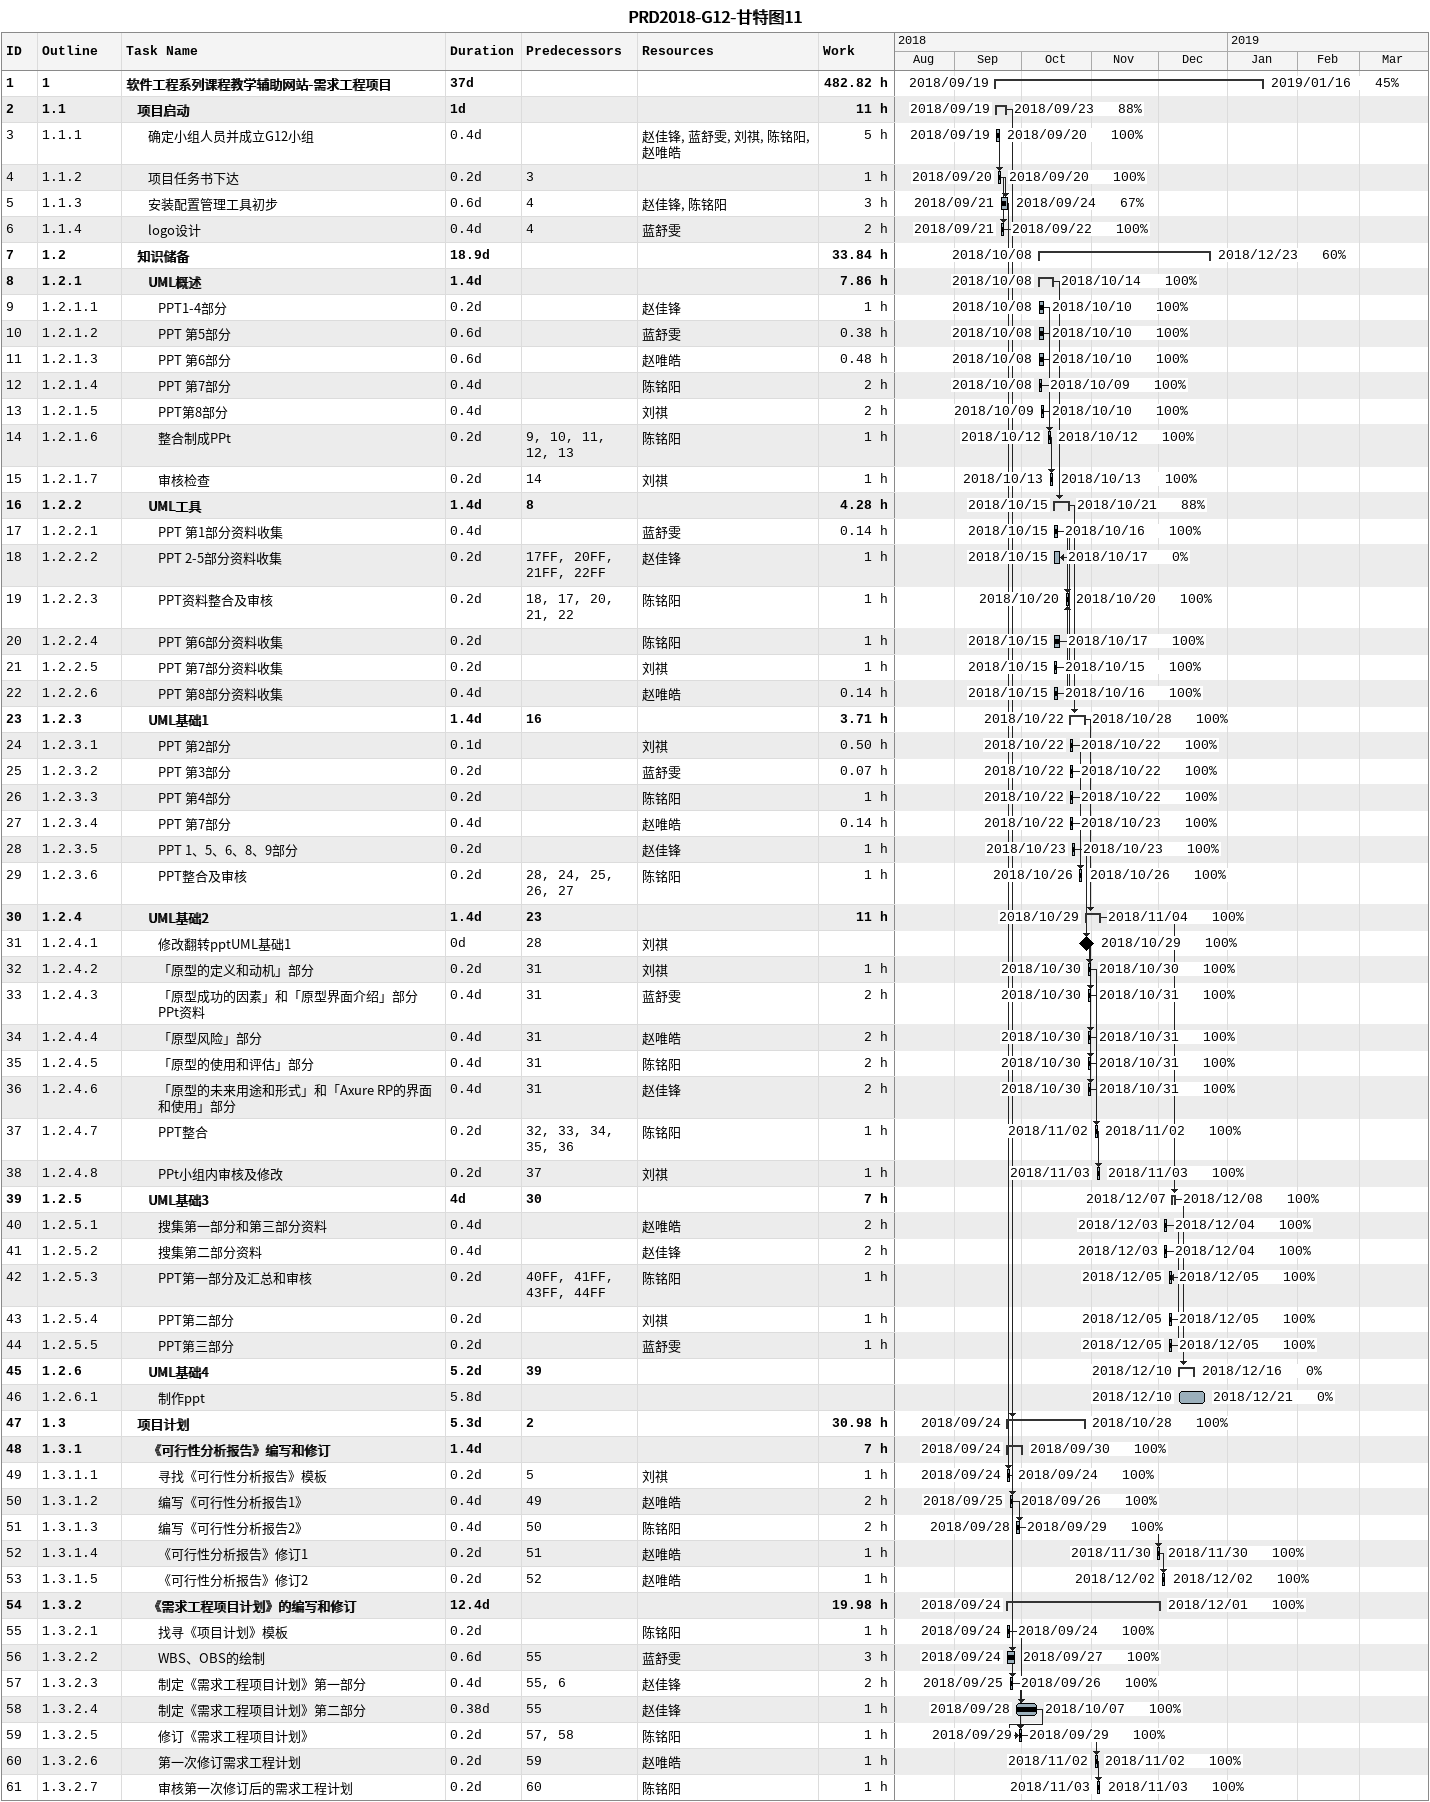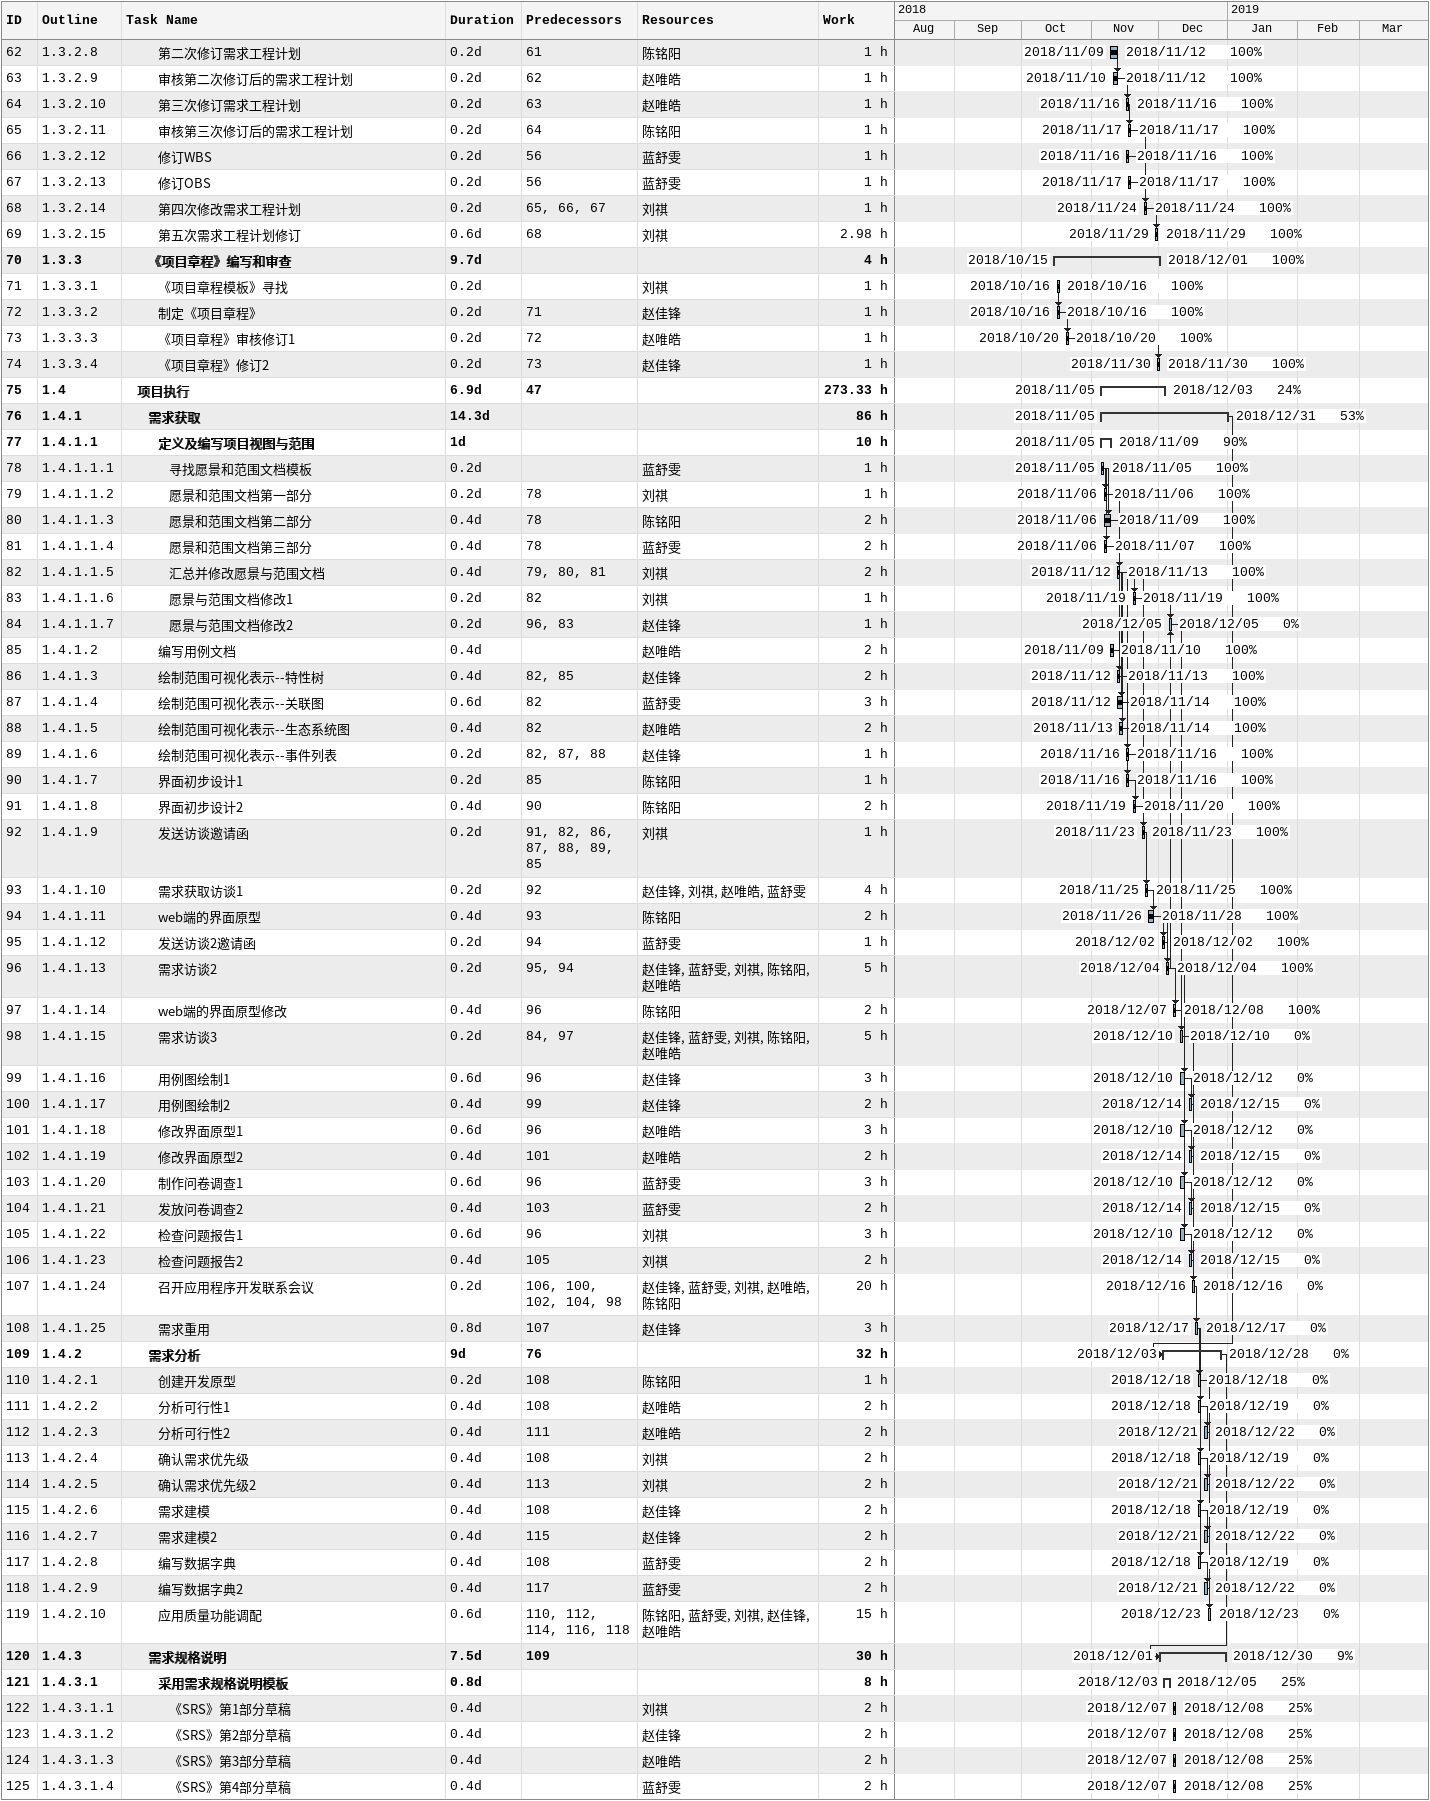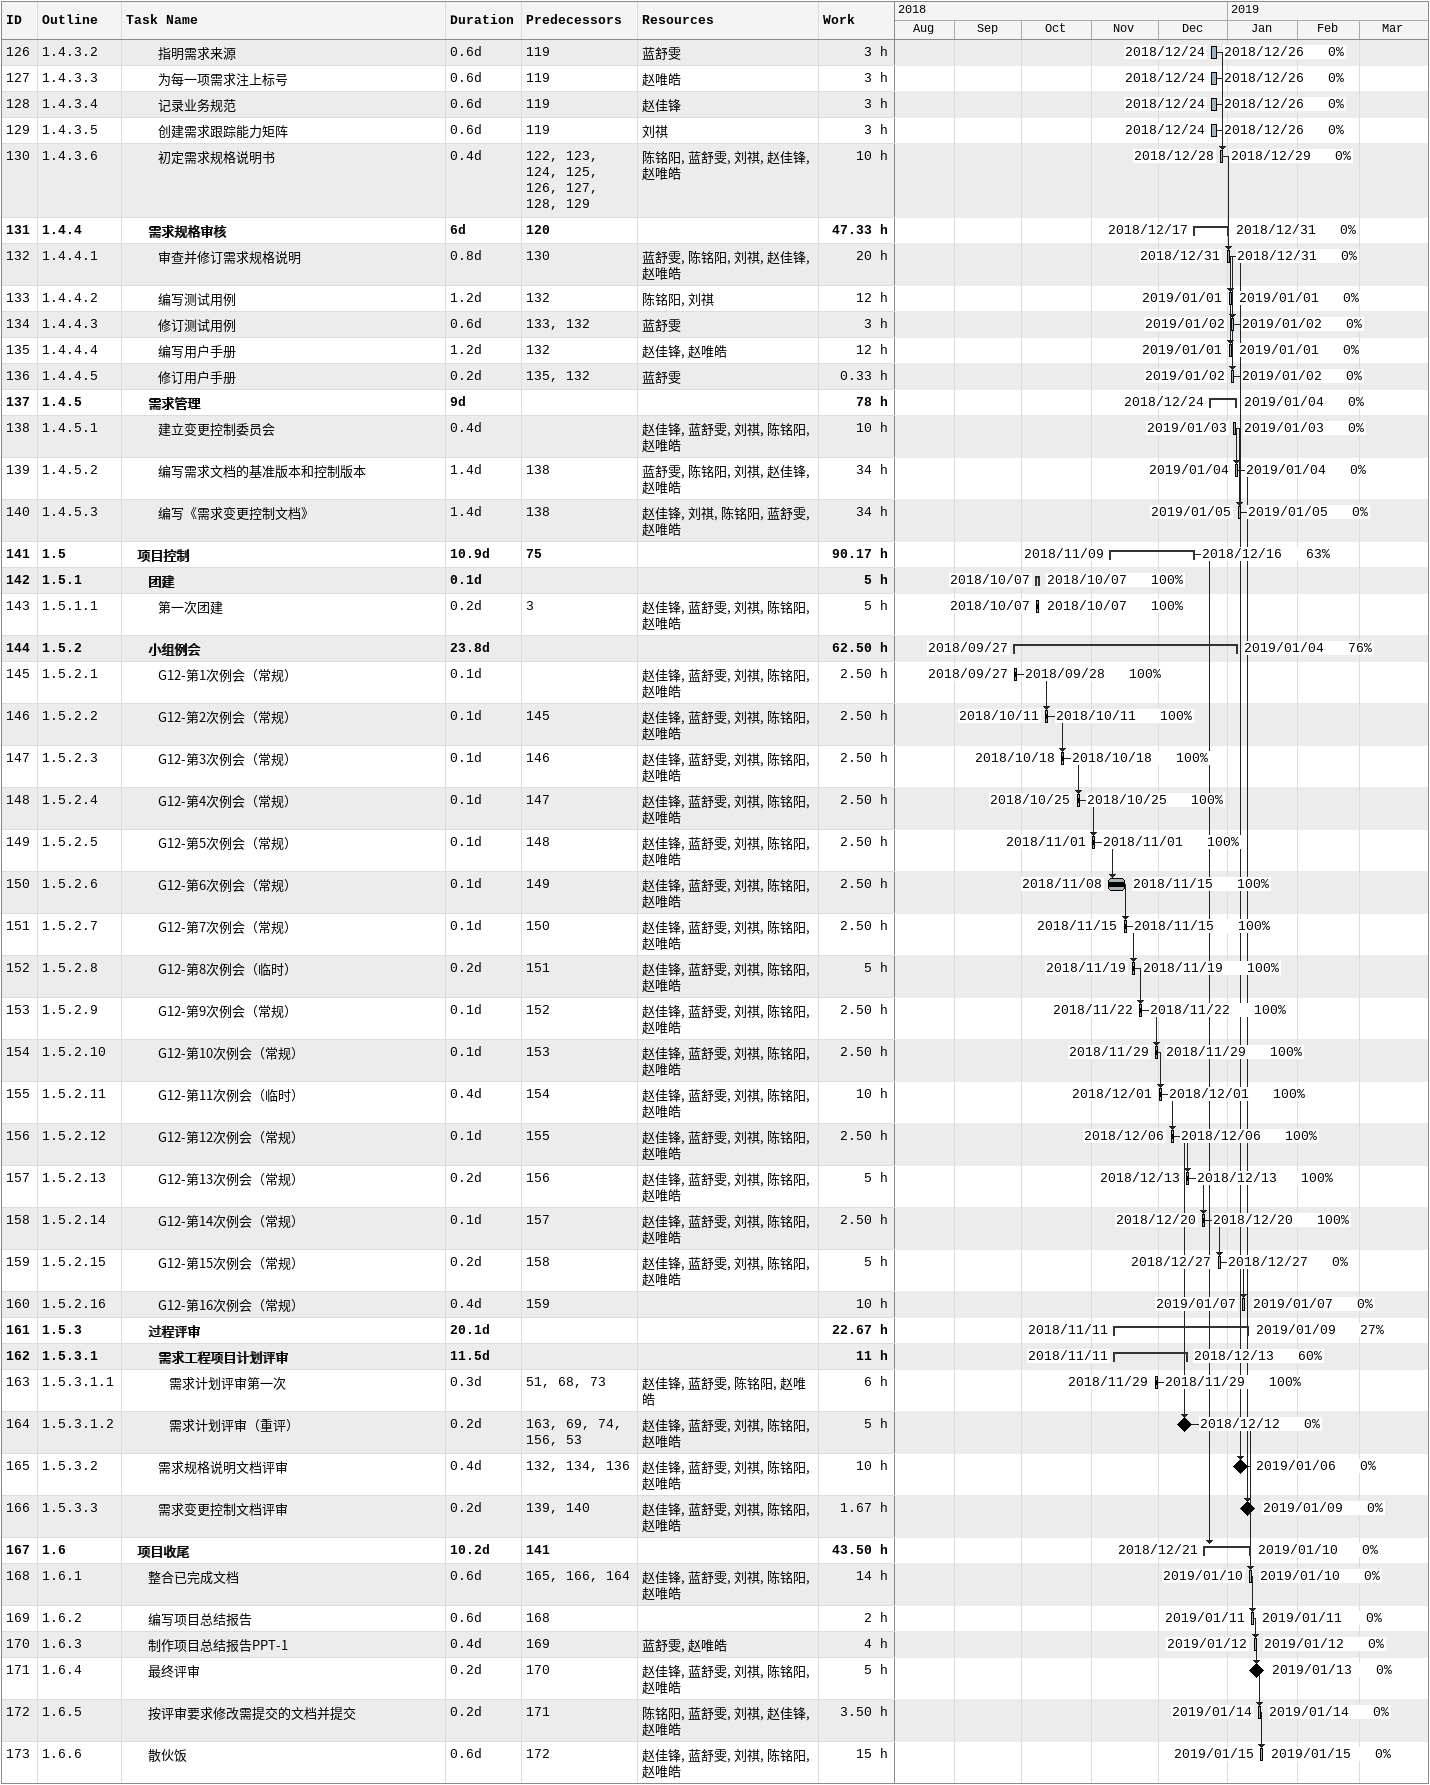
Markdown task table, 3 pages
PRD2018-G12-甘特图11

| ID | WBS | Task | Duration | Start | Finish | Predecessors | Resources | % complete | Work (h) |
|---|---|---|---|---|---|---|---|---|---|
| 1 | 1 | **软件工程系列课程教学辅助网站-需求工程项目** | 37d | 2018-09-19 | 2019-01-16 |  |  | 45 | 482.82 |
| 2 | 1.1 | **项目启动** | 1d | 2018-09-19 | 2018-09-23 |  |  | 88 | 11 |
| 3 | 1.1.1 | 确定小组人员并成立G12小组 | 0.4d | 2018-09-19 | 2018-09-20 |  | 赵佳锋, 蓝舒雯, 刘祺, 陈铭阳, 赵唯皓 | 100 | 5 |
| 4 | 1.1.2 | 项目任务书下达 | 0.2d | 2018-09-20 | 2018-09-20 | 3 |  | 100 | 1 |
| 5 | 1.1.3 | 安装配置管理工具初步 | 0.6d | 2018-09-21 | 2018-09-24 | 4 | 赵佳锋, 陈铭阳 | 67 | 3 |
| 6 | 1.1.4 | logo设计 | 0.4d | 2018-09-21 | 2018-09-22 | 4 | 蓝舒雯 | 100 | 2 |
| 7 | 1.2 | **知识储备** | 18.9d | 2018-10-08 | 2018-12-23 |  |  | 60 | 33.84 |
| 8 | 1.2.1 | **UML概述** | 1.4d | 2018-10-08 | 2018-10-14 |  |  | 100 | 7.86 |
| 9 | 1.2.1.1 | PPT1-4部分 | 0.2d | 2018-10-08 | 2018-10-10 |  | 赵佳锋 | 100 | 1 |
| 10 | 1.2.1.2 | PPT 第5部分 | 0.6d | 2018-10-08 | 2018-10-10 |  | 蓝舒雯 | 100 | 0.38 |
| 11 | 1.2.1.3 | PPT 第6部分 | 0.6d | 2018-10-08 | 2018-10-10 |  | 赵唯皓 | 100 | 0.48 |
| 12 | 1.2.1.4 | PPT 第7部分 | 0.4d | 2018-10-08 | 2018-10-09 |  | 陈铭阳 | 100 | 2 |
| 13 | 1.2.1.5 | PPT第8部分 | 0.4d | 2018-10-09 | 2018-10-10 |  | 刘祺 | 100 | 2 |
| 14 | 1.2.1.6 | 整合制成PPt | 0.2d | 2018-10-12 | 2018-10-12 | 9, 10, 11, 12, 13 | 陈铭阳 | 100 | 1 |
| 15 | 1.2.1.7 | 审核检查 | 0.2d | 2018-10-13 | 2018-10-13 | 14 | 刘祺 | 100 | 1 |
| 16 | 1.2.2 | **UML工具** | 1.4d | 2018-10-15 | 2018-10-21 | 8 |  | 88 | 4.28 |
| 17 | 1.2.2.1 | PPT 第1部分资料收集 | 0.4d | 2018-10-15 | 2018-10-16 |  | 蓝舒雯 | 100 | 0.14 |
| 18 | 1.2.2.2 | PPT 2-5部分资料收集 | 0.2d | 2018-10-15 | 2018-10-17 | 17FF, 20FF, 21FF, 22FF | 赵佳锋 | 0 | 1 |
| 19 | 1.2.2.3 | PPT资料整合及审核 | 0.2d | 2018-10-20 | 2018-10-20 | 18, 17, 20, 21, 22 | 陈铭阳 | 100 | 1 |
| 20 | 1.2.2.4 | PPT 第6部分资料收集 | 0.2d | 2018-10-15 | 2018-10-17 |  | 陈铭阳 | 100 | 1 |
| 21 | 1.2.2.5 | PPT 第7部分资料收集 | 0.2d | 2018-10-15 | 2018-10-15 |  | 刘祺 | 100 | 1 |
| 22 | 1.2.2.6 | PPT 第8部分资料收集 | 0.4d | 2018-10-15 | 2018-10-16 |  | 赵唯皓 | 100 | 0.14 |
| 23 | 1.2.3 | **UML基础1** | 1.4d | 2018-10-22 | 2018-10-28 | 16 |  | 100 | 3.71 |
| 24 | 1.2.3.1 | PPT 第2部分 | 0.1d | 2018-10-22 | 2018-10-22 |  | 刘祺 | 100 | 0.50 |
| 25 | 1.2.3.2 | PPT 第3部分 | 0.2d | 2018-10-22 | 2018-10-22 |  | 蓝舒雯 | 100 | 0.07 |
| 26 | 1.2.3.3 | PPT 第4部分 | 0.2d | 2018-10-22 | 2018-10-22 |  | 陈铭阳 | 100 | 1 |
| 27 | 1.2.3.4 | PPT 第7部分 | 0.4d | 2018-10-22 | 2018-10-23 |  | 赵唯皓 | 100 | 0.14 |
| 28 | 1.2.3.5 | PPT 1、5、6、8、9部分 | 0.2d | 2018-10-23 | 2018-10-23 |  | 赵佳锋 | 100 | 1 |
| 29 | 1.2.3.6 | PPT整合及审核 | 0.2d | 2018-10-26 | 2018-10-26 | 28, 24, 25, 26, 27 | 陈铭阳 | 100 | 1 |
| 30 | 1.2.4 | **UML基础2** | 1.4d | 2018-10-29 | 2018-11-04 | 23 |  | 100 | 11 |
| 31 | 1.2.4.1 | 修改翻转pptUML基础1 | 0d | 2018-10-29 | 2018-10-29 | 28 | 刘祺 | 100 |  |
| 32 | 1.2.4.2 | 「原型的定义和动机」部分 | 0.2d | 2018-10-30 | 2018-10-30 | 31 | 刘祺 | 100 | 1 |
| 33 | 1.2.4.3 | 「原型成功的因素」和「原型界面介绍」部分PPt资料 | 0.4d | 2018-10-30 | 2018-10-31 | 31 | 蓝舒雯 | 100 | 2 |
| 34 | 1.2.4.4 | 「原型风险」部分 | 0.4d | 2018-10-30 | 2018-10-31 | 31 | 赵唯皓 | 100 | 2 |
| 35 | 1.2.4.5 | 「原型的使用和评估」部分 | 0.4d | 2018-10-30 | 2018-10-31 | 31 | 陈铭阳 | 100 | 2 |
| 36 | 1.2.4.6 | 「原型的未来用途和形式」和「Axure RP的界面和使用」部分 | 0.4d | 2018-10-30 | 2018-10-31 | 31 | 赵佳锋 | 100 | 2 |
| 37 | 1.2.4.7 | PPT整合 | 0.2d | 2018-11-02 | 2018-11-02 | 32, 33, 34, 35, 36 | 陈铭阳 | 100 | 1 |
| 38 | 1.2.4.8 | PPt小组内审核及修改 | 0.2d | 2018-11-03 | 2018-11-03 | 37 | 刘祺 | 100 | 1 |
| 39 | 1.2.5 | **UML基础3** | 4d | 2018-12-07 | 2018-12-08 | 30 |  | 100 | 7 |
| 40 | 1.2.5.1 | 搜集第一部分和第三部分资料 | 0.4d | 2018-12-03 | 2018-12-04 |  | 赵唯皓 | 100 | 2 |
| 41 | 1.2.5.2 | 搜集第二部分资料 | 0.4d | 2018-12-03 | 2018-12-04 |  | 赵佳锋 | 100 | 2 |
| 42 | 1.2.5.3 | PPT第一部分及汇总和审核 | 0.2d | 2018-12-05 | 2018-12-05 | 40FF, 41FF, 43FF, 44FF | 陈铭阳 | 100 | 1 |
| 43 | 1.2.5.4 | PPT第二部分 | 0.2d | 2018-12-05 | 2018-12-05 |  | 刘祺 | 100 | 1 |
| 44 | 1.2.5.5 | PPT第三部分 | 0.2d | 2018-12-05 | 2018-12-05 |  | 蓝舒雯 | 100 | 1 |
| 45 | 1.2.6 | **UML基础4** | 5.2d | 2018-12-10 | 2018-12-16 | 39 |  | 0 |  |
| 46 | 1.2.6.1 | 制作ppt | 5.8d | 2018-12-10 | 2018-12-21 |  |  | 0 |  |
| 47 | 1.3 | **项目计划** | 5.3d | 2018-09-24 | 2018-10-28 | 2 |  | 100 | 30.98 |
| 48 | 1.3.1 | **《可行性分析报告》编写和修订** | 1.4d | 2018-09-24 | 2018-09-30 |  |  | 100 | 7 |
| 49 | 1.3.1.1 | 寻找《可行性分析报告》模板 | 0.2d | 2018-09-24 | 2018-09-24 | 5 | 刘祺 | 100 | 1 |
| 50 | 1.3.1.2 | 编写《可行性分析报告1》 | 0.4d | 2018-09-25 | 2018-09-26 | 49 | 赵唯皓 | 100 | 2 |
| 51 | 1.3.1.3 | 编写《可行性分析报告2》 | 0.4d | 2018-09-28 | 2018-09-29 | 50 | 陈铭阳 | 100 | 2 |
| 52 | 1.3.1.4 | 《可行性分析报告》修订1 | 0.2d | 2018-11-30 | 2018-11-30 | 51 | 赵唯皓 | 100 | 1 |
| 53 | 1.3.1.5 | 《可行性分析报告》修订2 | 0.2d | 2018-12-02 | 2018-12-02 | 52 | 赵唯皓 | 100 | 1 |
| 54 | 1.3.2 | **《需求工程项目计划》的编写和修订** | 12.4d | 2018-09-24 | 2018-12-01 |  |  | 100 | 19.98 |
| 55 | 1.3.2.1 | 找寻《项目计划》模板 | 0.2d | 2018-09-24 | 2018-09-24 |  | 陈铭阳 | 100 | 1 |
| 56 | 1.3.2.2 | WBS、OBS的绘制 | 0.6d | 2018-09-24 | 2018-09-27 | 55 | 蓝舒雯 | 100 | 3 |
| 57 | 1.3.2.3 | 制定《需求工程项目计划》第一部分 | 0.4d | 2018-09-25 | 2018-09-26 | 55, 6 | 赵佳锋 | 100 | 2 |
| 58 | 1.3.2.4 | 制定《需求工程项目计划》第二部分 | 0.38d | 2018-09-28 | 2018-10-07 | 55 | 赵佳锋 | 100 | 1 |
| 59 | 1.3.2.5 | 修订《需求工程项目计划》 | 0.2d | 2018-09-29 | 2018-09-29 | 57, 58 | 陈铭阳 | 100 | 1 |
| 60 | 1.3.2.6 | 第一次修订需求工程计划 | 0.2d | 2018-11-02 | 2018-11-02 | 59 | 赵唯皓 | 100 | 1 |
| 61 | 1.3.2.7 | 审核第一次修订后的需求工程计划 | 0.2d | 2018-11-03 | 2018-11-03 | 60 | 陈铭阳 | 100 | 1 |
| 62 | 1.3.2.8 | 第二次修订需求工程计划 | 0.2d | 2018-11-09 | 2018-11-12 | 61 | 陈铭阳 | 100 | 1 |
| 63 | 1.3.2.9 | 审核第二次修订后的需求工程计划 | 0.2d | 2018-11-10 | 2018-11-12 | 62 | 赵唯皓 | 100 | 1 |
| 64 | 1.3.2.10 | 第三次修订需求工程计划 | 0.2d | 2018-11-16 | 2018-11-16 | 63 | 赵唯皓 | 100 | 1 |
| 65 | 1.3.2.11 | 审核第三次修订后的需求工程计划 | 0.2d | 2018-11-17 | 2018-11-17 | 64 | 陈铭阳 | 100 | 1 |
| 66 | 1.3.2.12 | 修订WBS | 0.2d | 2018-11-16 | 2018-11-16 | 56 | 蓝舒雯 | 100 | 1 |
| 67 | 1.3.2.13 | 修订OBS | 0.2d | 2018-11-17 | 2018-11-17 | 56 | 蓝舒雯 | 100 | 1 |
| 68 | 1.3.2.14 | 第四次修改需求工程计划 | 0.2d | 2018-11-24 | 2018-11-24 | 65, 66, 67 | 刘祺 | 100 | 1 |
| 69 | 1.3.2.15 | 第五次需求工程计划修订 | 0.6d | 2018-11-29 | 2018-11-29 | 68 | 刘祺 | 100 | 2.98 |
| 70 | 1.3.3 | **《项目章程》编写和审查** | 9.7d | 2018-10-15 | 2018-12-01 |  |  | 100 | 4 |
| 71 | 1.3.3.1 | 《项目章程模板》寻找 | 0.2d | 2018-10-16 | 2018-10-16 |  | 刘祺 | 100 | 1 |
| 72 | 1.3.3.2 | 制定《项目章程》 | 0.2d | 2018-10-16 | 2018-10-16 | 71 | 赵佳锋 | 100 | 1 |
| 73 | 1.3.3.3 | 《项目章程》审核修订1 | 0.2d | 2018-10-20 | 2018-10-20 | 72 | 赵唯皓 | 100 | 1 |
| 74 | 1.3.3.4 | 《项目章程》修订2 | 0.2d | 2018-11-30 | 2018-11-30 | 73 | 赵佳锋 | 100 | 1 |
| 75 | 1.4 | **项目执行** | 6.9d | 2018-11-05 | 2018-12-03 | 47 |  | 24 | 273.33 |
| 76 | 1.4.1 | **需求获取** | 14.3d | 2018-11-05 | 2018-12-31 |  |  | 53 | 86 |
| 77 | 1.4.1.1 | **定义及编写项目视图与范围** | 1d | 2018-11-05 | 2018-11-09 |  |  | 90 | 10 |
| 78 | 1.4.1.1.1 | 寻找愿景和范围文档模板 | 0.2d | 2018-11-05 | 2018-11-05 |  | 蓝舒雯 | 100 | 1 |
| 79 | 1.4.1.1.2 | 愿景和范围文档第一部分 | 0.2d | 2018-11-06 | 2018-11-06 | 78 | 刘祺 | 100 | 1 |
| 80 | 1.4.1.1.3 | 愿景和范围文档第二部分 | 0.4d | 2018-11-06 | 2018-11-09 | 78 | 陈铭阳 | 100 | 2 |
| 81 | 1.4.1.1.4 | 愿景和范围文档第三部分 | 0.4d | 2018-11-06 | 2018-11-07 | 78 | 蓝舒雯 | 100 | 2 |
| 82 | 1.4.1.1.5 | 汇总并修改愿景与范围文档 | 0.4d | 2018-11-12 | 2018-11-13 | 79, 80, 81 | 刘祺 | 100 | 2 |
| 83 | 1.4.1.1.6 | 愿景与范围文档修改1 | 0.2d | 2018-11-19 | 2018-11-19 | 82 | 刘祺 | 100 | 1 |
| 84 | 1.4.1.1.7 | 愿景与范围文档修改2 | 0.2d | 2018-12-05 | 2018-12-05 | 96, 83 | 赵佳锋 | 0 | 1 |
| 85 | 1.4.1.2 | 编写用例文档 | 0.4d | 2018-11-09 | 2018-11-10 |  | 赵唯皓 | 100 | 2 |
| 86 | 1.4.1.3 | 绘制范围可视化表示--特性树 | 0.4d | 2018-11-12 | 2018-11-13 | 82, 85 | 赵佳锋 | 100 | 2 |
| 87 | 1.4.1.4 | 绘制范围可视化表示--关联图 | 0.6d | 2018-11-12 | 2018-11-14 | 82 | 蓝舒雯 | 100 | 3 |
| 88 | 1.4.1.5 | 绘制范围可视化表示--生态系统图 | 0.4d | 2018-11-13 | 2018-11-14 | 82 | 赵唯皓 | 100 | 2 |
| 89 | 1.4.1.6 | 绘制范围可视化表示--事件列表 | 0.2d | 2018-11-16 | 2018-11-16 | 82, 87, 88 | 赵佳锋 | 100 | 1 |
| 90 | 1.4.1.7 | 界面初步设计1 | 0.2d | 2018-11-16 | 2018-11-16 | 85 | 陈铭阳 | 100 | 1 |
| 91 | 1.4.1.8 | 界面初步设计2 | 0.4d | 2018-11-19 | 2018-11-20 | 90 | 陈铭阳 | 100 | 2 |
| 92 | 1.4.1.9 | 发送访谈邀请函 | 0.2d | 2018-11-23 | 2018-11-23 | 91, 82, 86, 87, 88, 89, 85 | 刘祺 | 100 | 1 |
| 93 | 1.4.1.10 | 需求获取访谈1 | 0.2d | 2018-11-25 | 2018-11-25 | 92 | 赵佳锋, 刘祺, 赵唯皓, 蓝舒雯 | 100 | 4 |
| 94 | 1.4.1.11 | web端的界面原型 | 0.4d | 2018-11-26 | 2018-11-28 | 93 | 陈铭阳 | 100 | 2 |
| 95 | 1.4.1.12 | 发送访谈2邀请函 | 0.2d | 2018-12-02 | 2018-12-02 | 94 | 蓝舒雯 | 100 | 1 |
| 96 | 1.4.1.13 | 需求访谈2 | 0.2d | 2018-12-04 | 2018-12-04 | 95, 94 | 赵佳锋, 蓝舒雯, 刘祺, 陈铭阳, 赵唯皓 | 100 | 5 |
| 97 | 1.4.1.14 | web端的界面原型修改 | 0.4d | 2018-12-07 | 2018-12-08 | 96 | 陈铭阳 | 100 | 2 |
| 98 | 1.4.1.15 | 需求访谈3 | 0.2d | 2018-12-10 | 2018-12-10 | 84, 97 | 赵佳锋, 蓝舒雯, 刘祺, 陈铭阳, 赵唯皓 | 0 | 5 |
| 99 | 1.4.1.16 | 用例图绘制1 | 0.6d | 2018-12-10 | 2018-12-12 | 96 | 赵佳锋 | 0 | 3 |
| 100 | 1.4.1.17 | 用例图绘制2 | 0.4d | 2018-12-14 | 2018-12-15 | 99 | 赵佳锋 | 0 | 2 |
| 101 | 1.4.1.18 | 修改界面原型1 | 0.6d | 2018-12-10 | 2018-12-12 | 96 | 赵唯皓 | 0 | 3 |
| 102 | 1.4.1.19 | 修改界面原型2 | 0.4d | 2018-12-14 | 2018-12-15 | 101 | 赵唯皓 | 0 | 2 |
| 103 | 1.4.1.20 | 制作问卷调查1 | 0.6d | 2018-12-10 | 2018-12-12 | 96 | 蓝舒雯 | 0 | 3 |
| 104 | 1.4.1.21 | 发放问卷调查2 | 0.4d | 2018-12-14 | 2018-12-15 | 103 | 蓝舒雯 | 0 | 2 |
| 105 | 1.4.1.22 | 检查问题报告1 | 0.6d | 2018-12-10 | 2018-12-12 | 96 | 刘祺 | 0 | 3 |
| 106 | 1.4.1.23 | 检查问题报告2 | 0.4d | 2018-12-14 | 2018-12-15 | 105 | 刘祺 | 0 | 2 |
| 107 | 1.4.1.24 | 召开应用程序开发联系会议 | 0.2d | 2018-12-16 | 2018-12-16 | 106, 100, 102, 104, 98 | 赵佳锋, 蓝舒雯, 刘祺, 赵唯皓, 陈铭阳 | 0 | 20 |
| 108 | 1.4.1.25 | 需求重用 | 0.8d | 2018-12-17 | 2018-12-17 | 107 | 赵佳锋 | 0 | 3 |
| 109 | 1.4.2 | **需求分析** | 9d | 2018-12-03 | 2018-12-28 | 76 |  | 0 | 32 |
| 110 | 1.4.2.1 | 创建开发原型 | 0.2d | 2018-12-18 | 2018-12-18 | 108 | 陈铭阳 | 0 | 1 |
| 111 | 1.4.2.2 | 分析可行性1 | 0.4d | 2018-12-18 | 2018-12-19 | 108 | 赵唯皓 | 0 | 2 |
| 112 | 1.4.2.3 | 分析可行性2 | 0.4d | 2018-12-21 | 2018-12-22 | 111 | 赵唯皓 | 0 | 2 |
| 113 | 1.4.2.4 | 确认需求优先级 | 0.4d | 2018-12-18 | 2018-12-19 | 108 | 刘祺 | 0 | 2 |
| 114 | 1.4.2.5 | 确认需求优先级2 | 0.4d | 2018-12-21 | 2018-12-22 | 113 | 刘祺 | 0 | 2 |
| 115 | 1.4.2.6 | 需求建模 | 0.4d | 2018-12-18 | 2018-12-19 | 108 | 赵佳锋 | 0 | 2 |
| 116 | 1.4.2.7 | 需求建模2 | 0.4d | 2018-12-21 | 2018-12-22 | 115 | 赵佳锋 | 0 | 2 |
| 117 | 1.4.2.8 | 编写数据字典 | 0.4d | 2018-12-18 | 2018-12-19 | 108 | 蓝舒雯 | 0 | 2 |
| 118 | 1.4.2.9 | 编写数据字典2 | 0.4d | 2018-12-21 | 2018-12-22 | 117 | 蓝舒雯 | 0 | 2 |
| 119 | 1.4.2.10 | 应用质量功能调配 | 0.6d | 2018-12-23 | 2018-12-23 | 110, 112, 114, 116, 118 | 陈铭阳, 蓝舒雯, 刘祺, 赵佳锋, 赵唯皓 | 0 | 15 |
| 120 | 1.4.3 | **需求规格说明** | 7.5d | 2018-12-01 | 2018-12-30 | 109 |  | 9 | 30 |
| 121 | 1.4.3.1 | **采用需求规格说明模板** | 0.8d | 2018-12-03 | 2018-12-05 |  |  | 25 | 8 |
| 122 | 1.4.3.1.1 | 《SRS》第1部分草稿 | 0.4d | 2018-12-07 | 2018-12-08 |  | 刘祺 | 25 | 2 |
| 123 | 1.4.3.1.2 | 《SRS》第2部分草稿 | 0.4d | 2018-12-07 | 2018-12-08 |  | 赵佳锋 | 25 | 2 |
| 124 | 1.4.3.1.3 | 《SRS》第3部分草稿 | 0.4d | 2018-12-07 | 2018-12-08 |  | 赵唯皓 | 25 | 2 |
| 125 | 1.4.3.1.4 | 《SRS》第4部分草稿 | 0.4d | 2018-12-07 | 2018-12-08 |  | 蓝舒雯 | 25 | 2 |
| 126 | 1.4.3.2 | 指明需求来源 | 0.6d | 2018-12-24 | 2018-12-26 | 119 | 蓝舒雯 | 0 | 3 |
| 127 | 1.4.3.3 | 为每一项需求注上标号 | 0.6d | 2018-12-24 | 2018-12-26 | 119 | 赵唯皓 | 0 | 3 |
| 128 | 1.4.3.4 | 记录业务规范 | 0.6d | 2018-12-24 | 2018-12-26 | 119 | 赵佳锋 | 0 | 3 |
| 129 | 1.4.3.5 | 创建需求跟踪能力矩阵 | 0.6d | 2018-12-24 | 2018-12-26 | 119 | 刘祺 | 0 | 3 |
| 130 | 1.4.3.6 | 初定需求规格说明书 | 0.4d | 2018-12-28 | 2018-12-29 | 122, 123, 124, 125, 126, 127, 128, 129 | 陈铭阳, 蓝舒雯, 刘祺, 赵佳锋, 赵唯皓 | 0 | 10 |
| 131 | 1.4.4 | **需求规格审核** | 6d | 2018-12-17 | 2018-12-31 | 120 |  | 0 | 47.33 |
| 132 | 1.4.4.1 | 审查并修订需求规格说明 | 0.8d | 2018-12-31 | 2018-12-31 | 130 | 蓝舒雯, 陈铭阳, 刘祺, 赵佳锋, 赵唯皓 | 0 | 20 |
| 133 | 1.4.4.2 | 编写测试用例 | 1.2d | 2019-01-01 | 2019-01-01 | 132 | 陈铭阳, 刘祺 | 0 | 12 |
| 134 | 1.4.4.3 | 修订测试用例 | 0.6d | 2019-01-02 | 2019-01-02 | 133, 132 | 蓝舒雯 | 0 | 3 |
| 135 | 1.4.4.4 | 编写用户手册 | 1.2d | 2019-01-01 | 2019-01-01 | 132 | 赵佳锋, 赵唯皓 | 0 | 12 |
| 136 | 1.4.4.5 | 修订用户手册 | 0.2d | 2019-01-02 | 2019-01-02 | 135, 132 | 蓝舒雯 | 0 | 0.33 |
| 137 | 1.4.5 | **需求管理** | 9d | 2018-12-24 | 2019-01-04 |  |  | 0 | 78 |
| 138 | 1.4.5.1 | 建立变更控制委员会 | 0.4d | 2019-01-03 | 2019-01-03 |  | 赵佳锋, 蓝舒雯, 刘祺, 陈铭阳, 赵唯皓 | 0 | 10 |
| 139 | 1.4.5.2 | 编写需求文档的基准版本和控制版本 | 1.4d | 2019-01-04 | 2019-01-04 | 138 | 蓝舒雯, 陈铭阳, 刘祺, 赵佳锋, 赵唯皓 | 0 | 34 |
| 140 | 1.4.5.3 | 编写《需求变更控制文档》 | 1.4d | 2019-01-05 | 2019-01-05 | 138 | 赵佳锋, 刘祺, 陈铭阳, 蓝舒雯, 赵唯皓 | 0 | 34 |
| 141 | 1.5 | **项目控制** | 10.9d | 2018-11-09 | 2018-12-16 | 75 |  | 63 | 90.17 |
| 142 | 1.5.1 | **团建** | 0.1d | 2018-10-07 | 2018-10-07 |  |  | 100 | 5 |
| 143 | 1.5.1.1 | 第一次团建 | 0.2d | 2018-10-07 | 2018-10-07 | 3 | 赵佳锋, 蓝舒雯, 刘祺, 陈铭阳, 赵唯皓 | 100 | 5 |
| 144 | 1.5.2 | **小组例会** | 23.8d | 2018-09-27 | 2019-01-04 |  |  | 76 | 62.50 |
| 145 | 1.5.2.1 | G12-第1次例会（常规） | 0.1d | 2018-09-27 | 2018-09-28 |  | 赵佳锋, 蓝舒雯, 刘祺, 陈铭阳, 赵唯皓 | 100 | 2.50 |
| 146 | 1.5.2.2 | G12-第2次例会（常规） | 0.1d | 2018-10-11 | 2018-10-11 | 145 | 赵佳锋, 蓝舒雯, 刘祺, 陈铭阳, 赵唯皓 | 100 | 2.50 |
| 147 | 1.5.2.3 | G12-第3次例会（常规） | 0.1d | 2018-10-18 | 2018-10-18 | 146 | 赵佳锋, 蓝舒雯, 刘祺, 陈铭阳, 赵唯皓 | 100 | 2.50 |
| 148 | 1.5.2.4 | G12-第4次例会（常规） | 0.1d | 2018-10-25 | 2018-10-25 | 147 | 赵佳锋, 蓝舒雯, 刘祺, 陈铭阳, 赵唯皓 | 100 | 2.50 |
| 149 | 1.5.2.5 | G12-第5次例会（常规） | 0.1d | 2018-11-01 | 2018-11-01 | 148 | 赵佳锋, 蓝舒雯, 刘祺, 陈铭阳, 赵唯皓 | 100 | 2.50 |
| 150 | 1.5.2.6 | G12-第6次例会（常规） | 0.1d | 2018-11-08 | 2018-11-15 | 149 | 赵佳锋, 蓝舒雯, 刘祺, 陈铭阳, 赵唯皓 | 100 | 2.50 |
| 151 | 1.5.2.7 | G12-第7次例会（常规） | 0.1d | 2018-11-15 | 2018-11-15 | 150 | 赵佳锋, 蓝舒雯, 刘祺, 陈铭阳, 赵唯皓 | 100 | 2.50 |
| 152 | 1.5.2.8 | G12-第8次例会（临时） | 0.2d | 2018-11-19 | 2018-11-19 | 151 | 赵佳锋, 蓝舒雯, 刘祺, 陈铭阳, 赵唯皓 | 100 | 5 |
| 153 | 1.5.2.9 | G12-第9次例会（常规） | 0.1d | 2018-11-22 | 2018-11-22 | 152 | 赵佳锋, 蓝舒雯, 刘祺, 陈铭阳, 赵唯皓 | 100 | 2.50 |
| 154 | 1.5.2.10 | G12-第10次例会（常规） | 0.1d | 2018-11-29 | 2018-11-29 | 153 | 赵佳锋, 蓝舒雯, 刘祺, 陈铭阳, 赵唯皓 | 100 | 2.50 |
| 155 | 1.5.2.11 | G12-第11次例会（临时） | 0.4d | 2018-12-01 | 2018-12-01 | 154 | 赵佳锋, 蓝舒雯, 刘祺, 陈铭阳, 赵唯皓 | 100 | 10 |
| 156 | 1.5.2.12 | G12-第12次例会（常规） | 0.1d | 2018-12-06 | 2018-12-06 | 155 | 赵佳锋, 蓝舒雯, 刘祺, 陈铭阳, 赵唯皓 | 100 | 2.50 |
| 157 | 1.5.2.13 | G12-第13次例会（常规） | 0.2d | 2018-12-13 | 2018-12-13 | 156 | 赵佳锋, 蓝舒雯, 刘祺, 陈铭阳, 赵唯皓 | 100 | 5 |
| 158 | 1.5.2.14 | G12-第14次例会（常规） | 0.1d | 2018-12-20 | 2018-12-20 | 157 | 赵佳锋, 蓝舒雯, 刘祺, 陈铭阳, 赵唯皓 | 100 | 2.50 |
| 159 | 1.5.2.15 | G12-第15次例会（常规） | 0.2d | 2018-12-27 | 2018-12-27 | 158 | 赵佳锋, 蓝舒雯, 刘祺, 陈铭阳, 赵唯皓 | 0 | 5 |
| 160 | 1.5.2.16 | G12-第16次例会（常规） | 0.4d | 2019-01-07 | 2019-01-07 | 159 |  | 0 | 10 |
| 161 | 1.5.3 | **过程评审** | 20.1d | 2018-11-11 | 2019-01-09 |  |  | 27 | 22.67 |
| 162 | 1.5.3.1 | **需求工程项目计划评审** | 11.5d | 2018-11-11 | 2018-12-13 |  |  | 60 | 11 |
| 163 | 1.5.3.1.1 | 需求计划评审第一次 | 0.3d | 2018-11-29 | 2018-11-29 | 51, 68, 73 | 赵佳锋, 蓝舒雯, 陈铭阳, 赵唯皓 | 100 | 6 |
| 164 | 1.5.3.1.2 | 需求计划评审（重评） | 0.2d | 2018-12-12 | 2018-12-12 | 163, 69, 74, 156, 53 | 赵佳锋, 蓝舒雯, 刘祺, 陈铭阳, 赵唯皓 | 0 | 5 |
| 165 | 1.5.3.2 | 需求规格说明文档评审 | 0.4d | 2019-01-06 | 2019-01-06 | 132, 134, 136 | 赵佳锋, 蓝舒雯, 刘祺, 陈铭阳, 赵唯皓 | 0 | 10 |
| 166 | 1.5.3.3 | 需求变更控制文档评审 | 0.2d | 2019-01-09 | 2019-01-09 | 139, 140 | 赵佳锋, 蓝舒雯, 刘祺, 陈铭阳, 赵唯皓 | 0 | 1.67 |
| 167 | 1.6 | **项目收尾** | 10.2d | 2018-12-21 | 2019-01-10 | 141 |  | 0 | 43.50 |
| 168 | 1.6.1 | 整合已完成文档 | 0.6d | 2019-01-10 | 2019-01-10 | 165, 166, 164 | 赵佳锋, 蓝舒雯, 刘祺, 陈铭阳, 赵唯皓 | 0 | 14 |
| 169 | 1.6.2 | 编写项目总结报告 | 0.6d | 2019-01-11 | 2019-01-11 | 168 |  | 0 | 2 |
| 170 | 1.6.3 | 制作项目总结报告PPT-1 | 0.4d | 2019-01-12 | 2019-01-12 | 169 | 蓝舒雯, 赵唯皓 | 0 | 4 |
| 171 | 1.6.4 | 最终评审 | 0.2d | 2019-01-13 | 2019-01-13 | 170 | 赵佳锋, 蓝舒雯, 刘祺, 陈铭阳, 赵唯皓 | 0 | 5 |
| 172 | 1.6.5 | 按评审要求修改需提交的文档并提交 | 0.2d | 2019-01-14 | 2019-01-14 | 171 | 陈铭阳, 蓝舒雯, 刘祺, 赵佳锋, 赵唯皓 | 0 | 3.50 |
| 173 | 1.6.6 | 散伙饭 | 0.6d | 2019-01-15 | 2019-01-15 | 172 | 赵佳锋, 蓝舒雯, 刘祺, 陈铭阳, 赵唯皓 | 0 | 15 |
